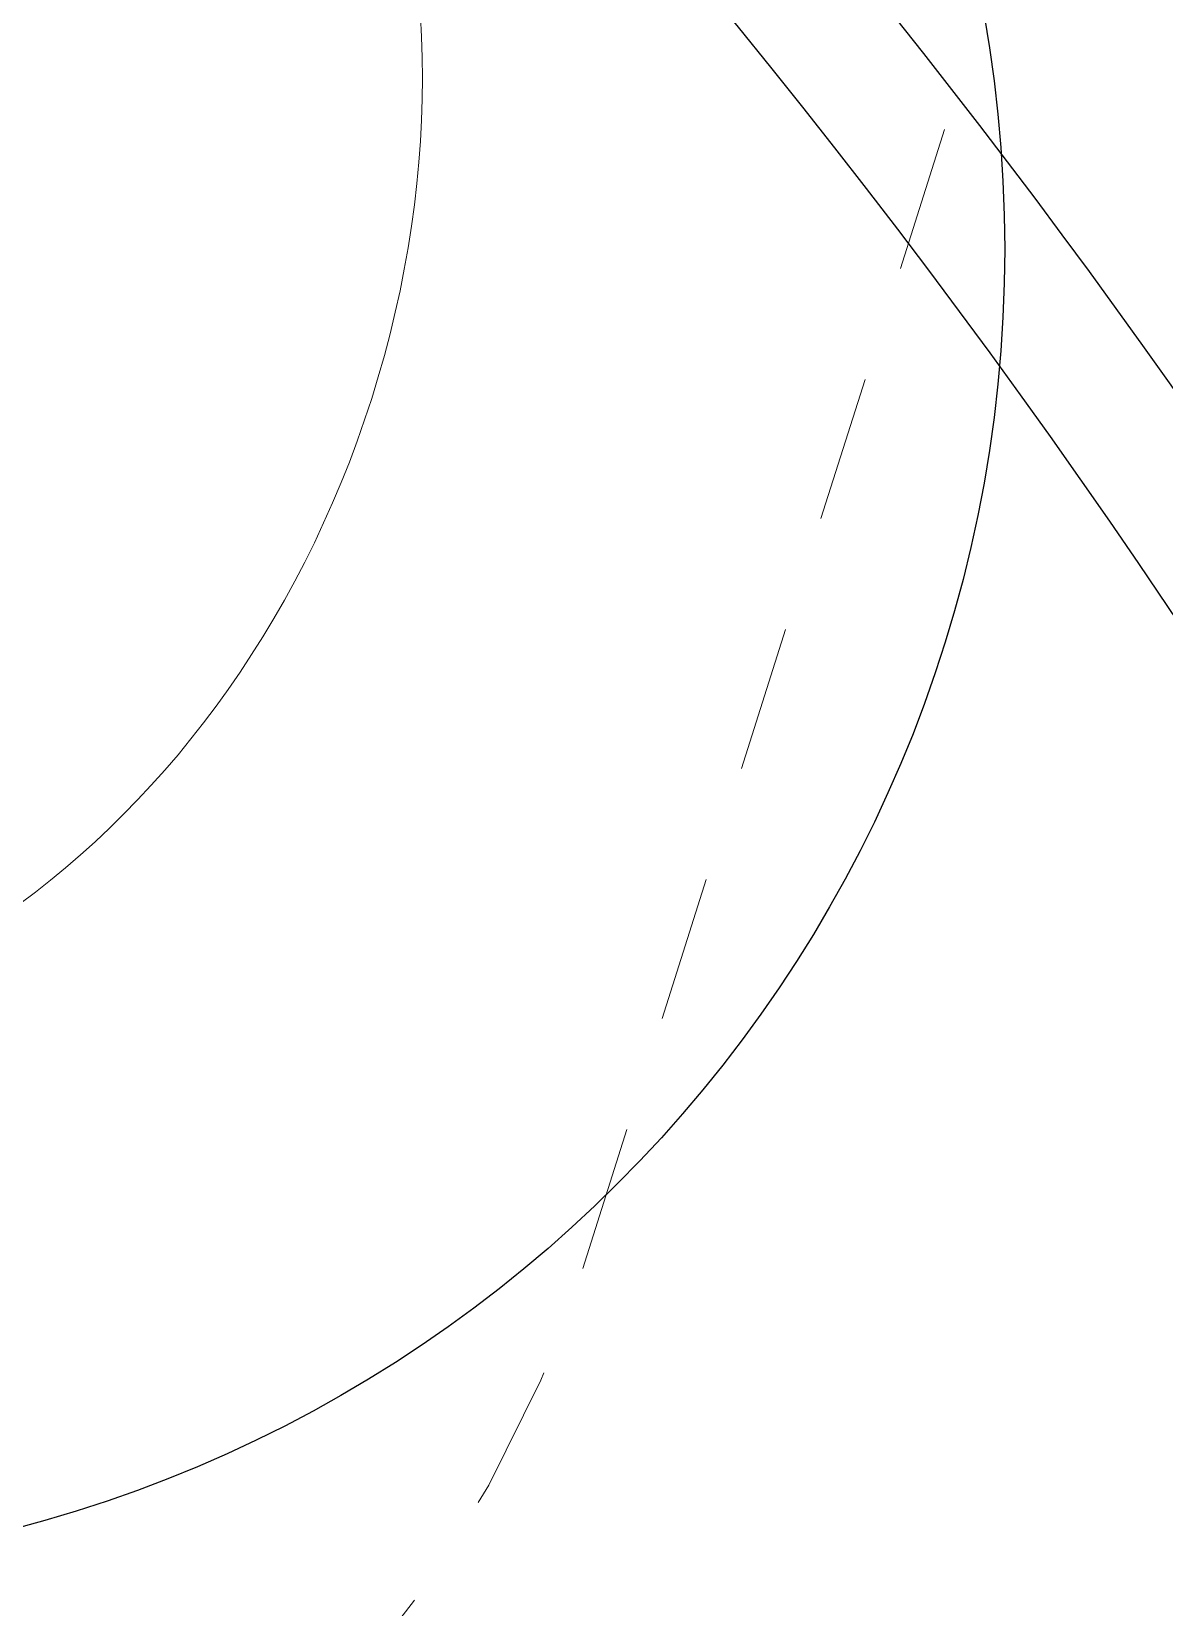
# Model space of a CAD drawing. Extents: x 309418 to 1212698, y 3438380 to 6877191.
# Drawn here: x 606463.088 to 606464.059, y 3438585.44 to 3438586.792 of the extents above; entities that cross this region are included whole.
import ezdxf

# ---------------------------------------------------------------- set-up
doc = ezdxf.new("R2010")
doc.units = 0
doc.header["$MEASUREMENT"] = 0
doc.linetypes.add('XR-LS-HARDSCAPE-LINES$1$HIDDEN2', pattern=[0.1875, 0.125, -0.0625])
doc.layers.add('LA-FLOWERING-TREE', color=221, linetype='Continuous')
doc.layers.add('LA-FURN-PERGOLA-POOL DECK-02', color=32, linetype='Continuous')
for name, color, linetype, lineweight in [('LA-FURN-PG-LIMITS', 1, 'Continuous', 5), ('LA-FURN-PG-PLAY EQUIPMENT', 160, 'Continuous', 5), ('LA-FURN-PG-SAFETY ZONE', 2, 'XR-LS-HARDSCAPE-LINES$1$HIDDEN2', 5)]:
    doc.layers.add(name, color=color, linetype=linetype, lineweight=lineweight)

# ---------------------------------------------------------------- blocks, each defined once
blk = doc.blocks.new('PGE-06')
at = {"layer": 'LA-FURN-PG-LIMITS', "extrusion": (0, 0, -1)}
blk.add_ellipse((0.05669273931812691, 1.4210854715202e-16), major_axis=(0.75, -7.105427357601001e-17), ratio=0.8020946818839936, dxfattribs=at)
at = {"layer": 'LA-FURN-PG-SAFETY ZONE'}
blk.add_lwpolyline([(-1.599707260681874, -2.842170943040401e-16, 0.414213562373095), (-0.5997072606818739, -0.9999999999999999), (0.5997072606818741, -1.000000000000001, 0.414213562373095), (1.599707260681874, 0, 0.4142135623730955), (0.5997072606818736, 1), (-0.5997072606818734, 1, 0.4142135623730954)], format="xyb", close=True, dxfattribs=at)
blk = doc.blocks.new('tent kids')
at = {"layer": 'LA-FURN-PERGOLA-POOL DECK-02'}
blk.add_lwpolyline([(731933.5428252015, 294599.3551824064, -0.05443009082491367), (731933.489101325, 294599.4089062831, -0.1820939061114381), (731929.0348757533, 294599.4089062829, -0.0544300910820724), (731928.9811518764, 294599.3551824059, -0.1820939061035677), (731928.9811518764, 294594.9009568343, -0.05443009098542499), (731929.0348757531, 294594.8472329577, -0.1820939061114341), (731933.4891013248, 294594.8472329574, -0.05443009136535499), (731933.5428252021, 294594.9009568344, -0.1820939061180606)], format="xyb", close=True, dxfattribs=at)
blk.add_lwpolyline([(731933.7619885388, 294594.6280696203, 0.209882801469758), (731928.761988539, 294594.6280696205, -0.8386801650704159)], format="xyb", dxfattribs=at)

msp = doc.modelspace()

# ---------------------------------------------------------------- linework, layer by layer
at = {"layer": 'LA-FLOWERING-TREE'}
for radius in [3.133444992596136, 2.133444992596136, 1.133444992596136]:
    msp.add_circle((606462.7889228964, 3438586.604961782), radius, dxfattribs=at)

# ---------------------------------------------------------------- block references
at = {"layer": 'LA-FURN-PERGOLA-POOL DECK-02', "xscale": 1.097475299388668, "yscale": 1.097475299388668, "zscale": 1.097475299388668, "rotation": 321.6764723266944}
msp.add_blockref('tent kids', (-224210.7693131276, 3683056.127646159, 1.099229242878724e-07), dxfattribs=at)
at = {"layer": 'LA-FURN-PG-PLAY EQUIPMENT', "rotation": 72.37455111461088}
msp.add_blockref('PGE-06', (606462.7889228964, 3438586.604961782), dxfattribs=at)

doc.saveas('drawing.dxf')
